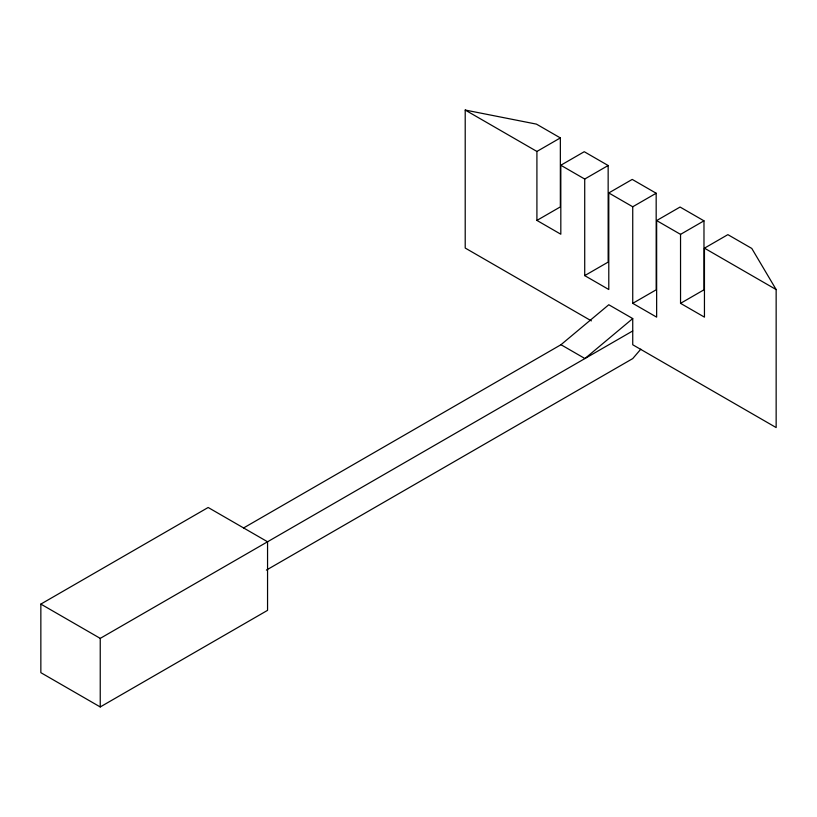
<?xml version="1.0" encoding="UTF-8"?>
<svg xmlns="http://www.w3.org/2000/svg" width="817" height="817" viewBox="0 0 817 817"><rect width="100%" height="100%" fill="white"/><g stroke="black" fill="none" stroke-linecap="round" stroke-linejoin="round"><path stroke-width="1.23" d="M640.814 349.165L632.736 358.592L266.383 570.103M243.527 527.996L560.983 344.713L608.788 304.751L632.736 318.569L632.736 344.764L776.15 427.567L776.15 289.565L751.783 248.439L727.876 234.642L704.448 248.164L704.448 317.139L680.541 303.342L680.541 234.367L656.643 220.57L656.643 317.139L632.736 303.342L632.736 206.772L608.788 192.945L608.788 289.514L584.717 275.615L584.717 179.046L560.819 165.248L560.819 234.224L536.912 220.416L536.912 151.451L465.21 110.05L465.21 248.051L591.375 320.887M632.736 318.569L584.931 358.54L560.983 344.713M536.912 151.451L560.35 137.92L560.35 206.895L536.912 220.416M560.819 165.248L584.247 151.717L608.154 165.514L608.154 262.094L584.717 275.615M584.717 179.046L608.154 165.514M608.788 192.945L632.225 179.413L656.174 193.241L656.174 289.81L632.736 303.342M632.736 206.772L656.174 193.241M656.643 220.57L680.071 207.038L703.978 220.835L703.978 289.81L680.541 303.342M680.541 234.367L703.978 220.835M40.85 604.09L208.161 507.49L267.557 541.773L267.557 610.35L100.236 706.95L40.85 672.667L40.85 604.09L100.236 638.373L632.736 330.946M465.21 110.05L536.442 124.123L560.35 137.92M704.448 248.164L776.15 289.565M100.236 638.373L100.236 706.95"/></g></svg>
